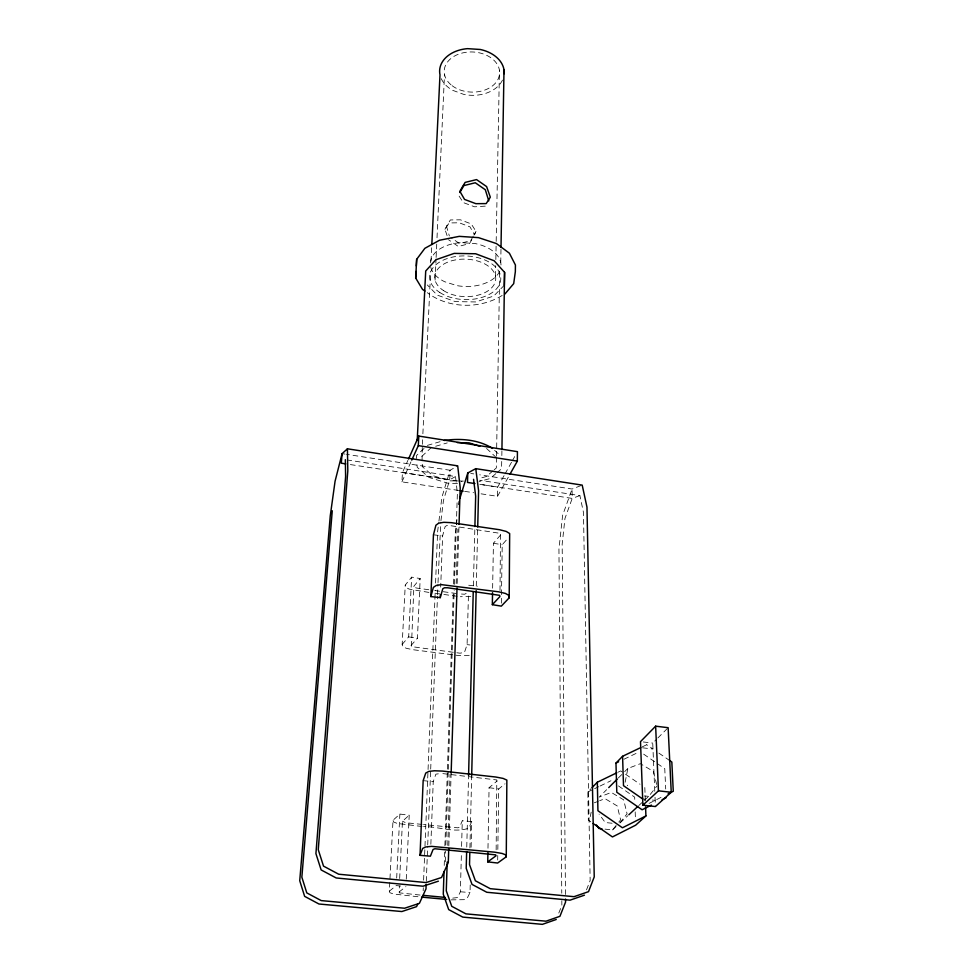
<?xml version="1.0" encoding="UTF-8"?>
<svg xmlns="http://www.w3.org/2000/svg" width="973" height="973" viewBox="0 0 973 973"><rect width="100%" height="100%" fill="white"/><g stroke="black" fill="none" stroke-linecap="round" stroke-linejoin="round"><path stroke-width="0.73" stroke-dasharray="4.87 3.65" d="M497.69 860.01L497.75 855.474M497.835 849.429L498.711 788.957L505.011 783.8M501.375 603.138L502.214 544.734L507.979 538.191M501.837 455.559L501.91 451.01M496.145 849.794L496.802 779.957L442.496 773.571M500.013 590.514L500.511 533.411L449.806 525.566L446.741 525.566L445.123 526.563L442.618 535.892L440.672 587.084M487.984 848.261L489.066 787.716L497.167 780.966M492.63 588.203L493.433 543.238L500.852 534.688M496.498 457.359L496.315 467.977L494.102 469.874M496.522 456.203L499.672 273.085M500.754 262.661L500.986 248.991M481.1 493.834L497.531 496.315L497.69 487.072L504.269 475.262M495.512 276.247L495.719 265.641M495.841 259.584L496.157 242.909M496.181 241.389L499.441 70.153M501.715 461.457L501.545 468.791L496.984 472.683M469.923 847.97L471.686 775.299M476.284 586.074L477.682 528.546M451.131 899.867L464.133 899.672L467.076 898.444L470.032 892.533L470.214 884.992M471.114 847.24L471.723 821.577L462.297 820.762L459.56 827.159L457.906 827.816L423.535 824.557M466.76 847.069L468.536 777.184M473.389 585.758L474.86 528.035M452.713 898.128L457.578 897.556L460.363 891.779L461.433 852.494M461.591 846.449L462.297 820.762M469.241 655.34L458.551 655.534L412.637 649.672L406.155 648.237L402.664 646.486L402.165 644.394L405.255 585.065L411.64 577.147L420.19 578.534L413.89 586.245L411.445 646.607L460.022 653.199L464.474 652.396L467.089 644.649L468.512 592.666M445.281 861.725L445.634 851.12M445.829 845.05L448.273 770.774M448.322 769.266L454.196 590.392M454.391 584.323L457.383 493.372L455.522 476.551L348.322 460.144M447.738 845.403L450.025 774.265M456.155 583.557L457.906 529.069M448.833 845.841L451.144 773.049M457.164 583.459L459.001 525.834M444.223 865.447L444.673 851.825M444.88 845.768L453.309 591.56M453.564 583.995L455.218 534.055L457.395 516.237M426.296 881.319L427.658 846.437M427.719 844.917L430.638 770.616M430.698 769.108L437.485 596.242M437.546 594.722L437.959 584.116M438.02 582.596L440.769 522.124M430.857 844.26L433.24 781.587L435.88 774.18L441.024 773.413M423.182 890.782L423.304 887.753M423.608 880.176L427.998 771.017M428.059 769.509L435.247 590.623M435.563 583.046L437.631 531.501L438.75 522.574M406.264 879.178L409.219 815.204L399.867 814.06L393.019 820.251L389.322 891.159L389.905 892.728L393.749 894.053L420.081 896.96M411.007 645.537L417.429 638.215L420.19 578.534M435.077 280.102L436.05 258.94M436.111 257.431L436.743 243.822M437.011 237.777L444.503 74.483M431.027 261.141L431.684 247.507M422.051 460.813L422.294 445.829M422.367 444.308L422.586 439.772M422.878 433.727L430.65 271.917M396.68 878.108L399.867 814.06M402.165 644.394L408.672 636.877L411.64 577.147M420.093 895.063L399.514 892.873L399.295 886.038M399.672 878.497L402.457 821.236L409.219 815.204M458.697 490.453L401.934 481.866L402.445 472.537L407.894 460.387M438.932 521.09L441.9 497.276L450.085 470.263L457.711 465.86M440.951 520.677L443.481 500.317L449.745 479.738L450.085 470.263L346.51 454.33M656.678 784.457L653.309 771.394L640.368 763.683L627.853 768.475L625.14 782.316L627.67 785.722M590.258 816.59L591.183 812.163M586.524 889.833L590.161 880.492L583.459 512.382L579.884 495.585L479.555 480.236M444.965 229.275L450.341 219.959L460.387 219.813L471.212 223.912L476.004 231.355L474.544 234.834L469.995 226.867L459.195 222.781L449.173 222.939L444.965 229.275L448.176 238.908M558.794 913.063L561.859 905.352L561.822 900.803M471.723 821.577L468.828 828.12C454.452 833.423 438.361 826.32 423.559 826.649M401.934 481.866L411.165 461.445M504.999 473.948L511.579 462.151M512.309 460.837L515.97 454.282M497.531 496.315L509.28 475.469M473.206 236.305L470.701 240.684L459.536 243.542L450.9 237.607M473.9 235.065L476.004 231.355M471.856 239.589L469.473 243.615L458.344 246.485L448.492 239.711M485.259 206.142L474.581 206.811L463.294 202.579L458.405 195.014M644.272 800.463L648.687 796.376L657.055 785.904M604.975 829.13L612.504 829.92L617.916 823.194M618.816 822.076L620.616 819.838L617.235 805.96L604.999 798.638L599.672 800.718M619.837 822.842L627.086 813.817L623.644 799.818L611.275 792.423L599.198 797.13L606.629 789.699M590.757 821.82L588.337 820.142L587.838 791.973L591 788.726M504.306 285.271L493.725 296.035L475.821 301.946L455.23 301.594L437.169 295.062L427.305 284.943M654.768 791.292L652.737 743.092L656.848 738.994M657.87 737.96L668.135 727.695M618.293 778.023L623.608 772.72M624.666 771.662L627.853 768.475M424.058 448.444L416.444 455.583L416.736 459.986M421.796 456.41L431.355 447.507M612.504 829.92L616.785 825.955M620.032 822.951L627.743 815.788M638.762 805.571L643.177 801.484M492.995 470.823L486.354 476.527L479.288 478.461M495.841 473.656L490.137 478.521L479.093 481.55M389.322 891.159L396.303 885.564L401.8 886.172M399.003 892.059L405.911 886.622M466.14 593.396L464.62 594.248L458.782 593.834M455.522 476.551L449.745 479.738L348.735 464.328M502.19 295.439C479.835 309.317 448.371 308.636 427.305 292.691M649.064 803.394L664.206 795.805M587.838 791.973L593.275 789.334M594.637 788.665L598.723 786.683M600.086 786.026L610.971 780.735M618.135 772.161L620.738 770.908L624.35 773.401M623.948 759.244L638.592 752.214M594.345 802.798L598.334 801.229M580.93 485.6L572.075 489.03L479.701 474.812M579.884 495.585L572.209 498.407L479.47 484.262M427.329 445.391L440.064 441.681M435.685 446.254L447.239 442.91M470.786 596.485L460.338 596.704M463.403 481.088L449.891 480.844L432.73 475.59L422.404 466.687L422.136 462.284M457.48 483.581L448.589 483.435L429.032 477.451L417.21 467.32L416.821 461.445M460.363 891.779L470.032 892.533M423.158 780.674L433.24 781.587M422.039 824.399L405.656 822.708L402.457 821.236M422.075 826.503L397.312 823.45L393.566 821.99L393.019 820.251M467.089 644.649L470.032 644.965M612.09 823.243L605.242 822.513L599.088 814.109M644.406 795.902L648.687 796.376M642.667 798.967L645.44 799.271M652.372 800.037L655.157 800.341M468.706 585.235L477.342 586.22M433.447 534.809L442.618 535.892M643.226 741.961L652.737 743.092M489.066 787.716L498.711 788.957M428.935 592.423L409.134 589.103L405.729 587.266L405.255 585.065M434.919 593.238L442.387 594.26M443.883 594.467L457.346 596.303M428.789 589.735L416.797 588.093L414.316 587.376L413.89 586.245M434.785 590.55L457.286 593.627M464.668 491.353L473.632 492.703M402.445 472.537L461.968 481.623M479.823 484.347L497.69 487.072M408.672 636.877L417.429 638.215M342.082 453.649L345.038 454.099M470.762 473.437L473.742 473.9M493.433 543.238L502.214 544.734M658.879 753.102L669.485 760.4M643.652 754.148L656.07 762.71M657.31 763.562L664.766 768.706L665.702 789.018M625.554 774.24L640.003 784.238M618.463 785.929L634.676 797.155L634.834 801.582M486.549 448.468L495.391 456.69M494.612 450.329L500.791 456.106M446.339 225.772L449.356 235.953M655.024 797.325L655.413 806.544M644.819 787.558L645.342 800.998M635.187 811.908L635.393 817.807M565.483 894.515L562.163 544.26L564.96 518.475L572.209 498.407L572.075 489.03L562.613 515.362L558.94 549.088L561.762 893.214M499.708 271.163A35.369 21.953 2 0 1 456.921 285.612L444.673 281.732A35.369 21.953 2 0 1 430.735 267.198M430.334 262.892A35.369 21.953 2 0 1 460.691 242.666L474.727 243.481A35.369 21.953 2 0 1 501.01 265.52M502.494 80.09A32.316 23.388 2.4 0 1 463.817 94.417L452.627 90.307A32.316 23.388 2.4 0 1 441.243 78.667M646.717 744.734L640.733 747.592L652.992 749.04L646.717 744.734M439.808 292.496A35.575 21.832 2 0 0 499.477 284.396A35.575 21.832 2 0 0 456.386 256.422A35.575 21.832 2 0 0 439.808 292.496M452.117 85.685A27.731 20.068 2.4 0 0 498.626 77.937A27.731 20.068 2.4 0 0 465.021 52.445A27.731 20.068 2.4 0 0 452.117 85.685M443.481 290.55A30.528 18.73 2 0 0 494.637 283.508A30.528 18.73 2 0 0 457.565 259.572A30.528 18.73 2 0 0 443.481 290.55"/><path stroke-width="1.46" d="M510.01 474.155L517.344 461.129L517.429 451.654L418.791 436.074L408.502 459.037M487.741 861.883L497.641 863.027L506.264 856.799L506.86 780.103L503.102 778.412L495.804 777.026L442.679 771.103L434.42 770.774L428.789 771.419L425.748 773.061L423.158 780.674L420.032 855.328L430.394 856.191L433.07 849.465L434.895 848.748L495.671 854.853L496.048 855.778L487.741 861.883L487.911 852.798M509.195 597.823L509.67 533.532L506.264 531.44L499.623 529.738L451.35 522.659L443.834 522.306L438.701 523.158L435.916 525.225L433.447 534.809L430.857 596.571L440.27 597.629L442.8 588.726L444.466 587.777L447.604 587.777L499.587 595.33L499.927 596.558L492.338 604.683L501.326 606.13L509.195 597.823L508.964 595.452L505.474 593.457L498.663 591.827L441.474 584.651L436.208 585.466L433.362 587.437L430.857 596.571M501.934 449.502L504.586 272.367L494.162 260.764L475.651 253.758L454.184 253.394L435.855 259.779L425.712 271.017L417.21 440.453M492.338 604.683L492.545 592.703M501.01 247.47L504.002 69.801M504.306 285.271L504.586 272.367M469.813 852.506L469.521 864.62L475.371 880.76L490.246 888.677L574.021 896.68L588.519 891.669L594.235 876.916L586.974 507.128L582.195 485.113L475.761 468.658L467.782 472.975L459.84 498.48M471.686 775.299L476.174 590.611M477.719 527.038L478.594 490.708L475.761 468.658M466.639 851.63L466.213 868.342L472.014 884.396L486.792 892.265L570.044 900.159L584.457 895.172M468.572 775.676L473.243 591.839M474.897 526.515L475.663 496.133L473.559 479.312M467.782 472.975L467.502 482.438L474.982 483.581M447.203 862.054L446.279 890.818L451.74 906.301L465.909 913.854L546.011 921.188L559.937 916.311L565.556 902.093L565.532 899.064M448.735 848.882L448.298 862.528L441.535 877.5L426.089 882.56L338.701 874.216L323.523 866.128L318.256 849.709L347.811 470.883L347.422 448.808L457.711 465.86L460.205 487.911L459.049 524.313M451.144 773.049L457.018 588.02M444.029 871.492L443.274 894.199L448.687 909.597L462.771 917.101L542.399 924.35L556.252 919.485M426.174 884.348L425.992 888.896L419.412 903.321L404.61 908.235L321.224 900.597L306.787 892.898L301.849 877.16L332.267 510.764M440.27 597.629L440.38 594.612M431.83 244.478L439.991 74.836A32.316 23.388 2.4 0 1 467.502 48.65L480.297 49.477A32.316 23.388 2.4 0 1 504.184 73.729M411.761 460.132L418.317 445.622L418.791 436.074M424.921 291.049L422.537 289.407L415.69 278.035L416.675 259.305L424.873 248.31L439.541 240.234L459.28 236.354L478.509 237.643L496.449 243.566L509.402 253.223L515.422 265.009L515.349 271.649L513.695 283.642L504.841 294.089M415.69 278.035L416.055 271.431M416.31 265.945L416.675 259.305M347.422 448.808L342.082 453.649L341.304 463.197L345.768 463.878M458.855 504.355L459.22 501.387M342.082 453.649L335.065 481.27L330.248 515.933L299.733 880.699L304.634 896.352L318.962 904.002L401.849 911.543L416.566 906.641L417.758 904.039M420.032 855.328L422.659 848.42L425.773 846.948L431.55 846.364L494.637 852.178L502.141 853.467L505.996 854.999L506.264 856.799M459.852 192.508L463.89 185.575L475.286 182.766L485.308 189.735L488.774 200.876M592.046 787.644L597.325 782.231L616.833 772.793M651.436 805.097L642.095 809.779L616.797 792.253L615.97 763.075L622.586 756.289L640.733 747.592M655.644 726.174L640.502 741.645L642.898 805.17L655.413 806.544L671.236 792.265L668.135 727.695L655.644 726.174L658.453 790.83L642.898 805.17M608.745 787.583L617.235 779.093M628.85 814.766L637.668 806.593M645.573 806.97L645.914 815.933L635.649 825.189L612.455 836.938L593.165 823.499M645.914 815.933L622.44 827.78L597.933 810.74L597.325 782.231M662.102 799.733L666.104 797.726M668.086 793.859L673.267 791.268L671.832 762.017L669.485 760.4M615.97 763.075L618.633 761.798M438.385 881.173L423.036 886.208L336.208 877.974L321.139 869.935L315.921 853.613L345.61 476.527L345.342 459.694M444.32 440.453C460.363 438.118 478.667 439.565 492.545 448.407M457.383 442.642L468.998 442.849L479.798 446.303M423.06 895.342L445.306 897.434M421.564 897.106L446.692 899.441M601.959 828.801L598.954 828.485L596.34 824.922M658.453 790.83L671.236 792.265M460.193 490.672L463.172 491.122M418.317 445.622L517.344 461.129M642.667 798.967L623.498 785.685L622.586 756.289M462.661 186.451L459.864 191.304L464.559 199.429L475.87 203.673L486.196 203.6L490.319 197.191L486.609 186.585L476.551 179.591L465.13 182.401L462.661 186.451"/></g></svg>
